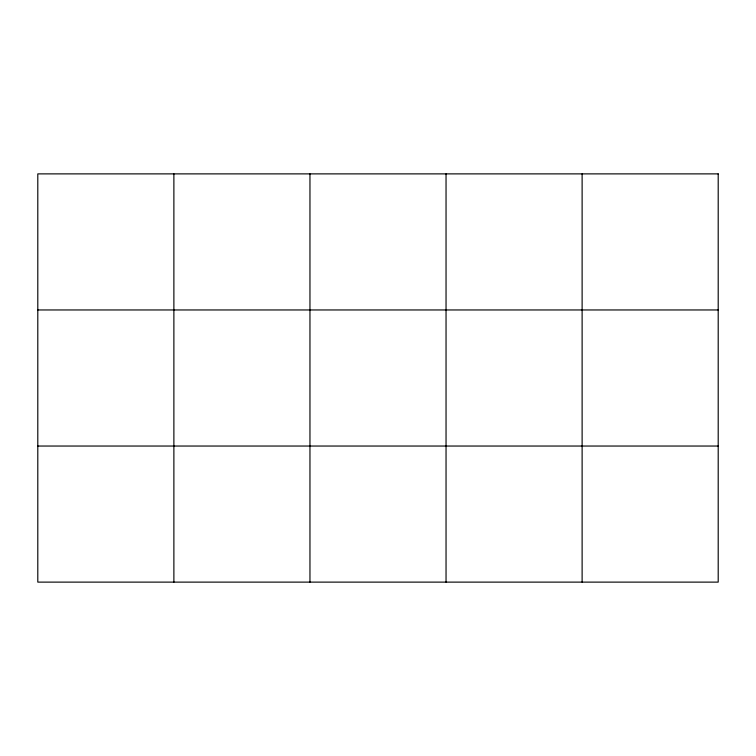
<?xml version="1.0" encoding="UTF-8"?>
<svg xmlns="http://www.w3.org/2000/svg" width="756" height="756" viewBox="0 0 756 756"><rect width="100%" height="100%" fill="white"/><g stroke="black" fill="none" stroke-linecap="round" stroke-linejoin="round"><path stroke-width="1.13" d="M37.8 309.96L718.2 309.96M37.8 446.04L718.2 446.04M582.12 173.88L582.12 582.12M446.04 173.88L446.04 582.12M309.96 173.88L309.96 582.12M173.88 173.88L173.88 582.12M718.2 173.88L37.8 173.88L37.8 582.12L718.2 582.12L718.2 173.88"/></g></svg>
